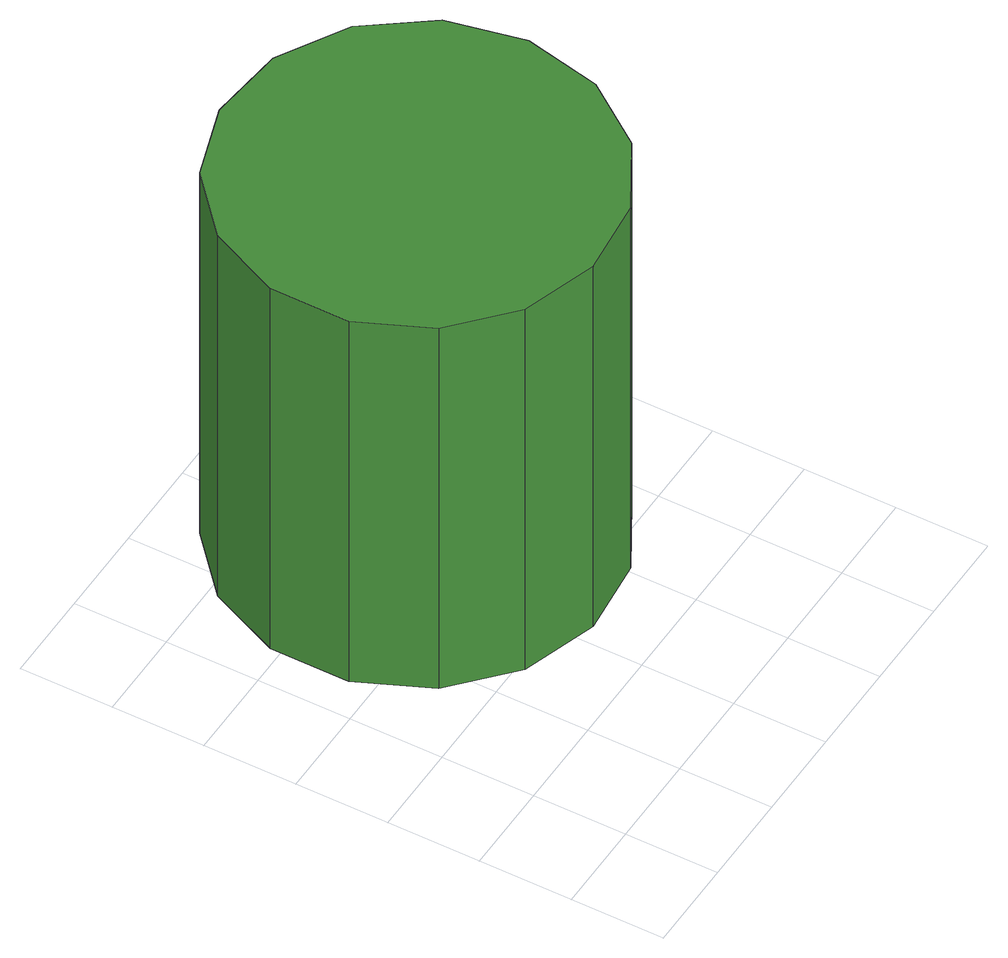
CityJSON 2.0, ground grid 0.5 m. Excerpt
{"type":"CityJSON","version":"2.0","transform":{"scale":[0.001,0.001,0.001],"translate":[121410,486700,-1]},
"CityObjects":{
"tree1":{"type":"SolitaryVegetationObject","attributes":{"function":"something"},"geometry":[{"type":"MultiSurface","lod":"1","boundaries":[[[0,1,2,3,4,5,6,7,8,9,10,11,12,13,14]],[[15,16,17,18,19,20,21,22,23,24,25,26,27,28,29]],[[0,29,28,1]],[[1,28,27,2]],[[2,27,26,3]],[[3,26,25,4]],[[4,25,24,5]],[[5,24,23,6]],[[6,23,22,7]],[[7,22,21,8]],[[8,21,20,9]],[[9,20,19,10]],[[10,19,18,11]],[[11,18,17,12]],[[12,17,16,13]],[[13,16,15,14]],[[14,15,29,0]]]}]}
},
"vertices":[
[2237,1844,3110],[2148,2261,3110],[1898,2605,3110],[1529,2818,3110],[1106,2862,3110],[701,2731,3110],[385,2446,3110],[212,2057,3110],[212,1632,3110],[385,1243,3110],[701,958,3110],[1106,827,3110],[1529,871,3110],[1898,1084,3110],[2148,1428,3110],[2148,1428,710],[1898,1084,710],[1529,871,710],[1106,827,710],[701,958,710],[385,1243,710],[212,1632,710],[212,2057,710],[385,2446,710],[701,2731,710],[1106,2862,710],[1529,2818,710],[1898,2605,710],[2148,2261,710],[2237,1844,710]
]}
